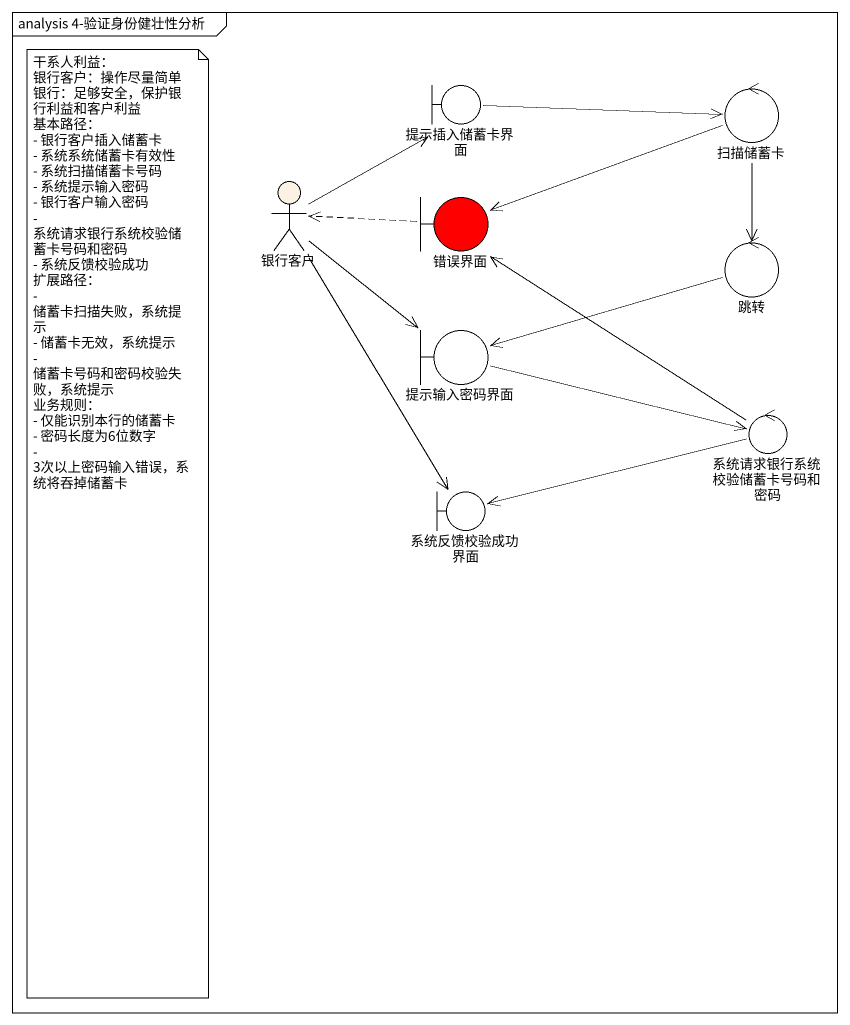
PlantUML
@startuml
mainframe analysis 4-验证身份健壮性分析
boundary 提示插入储蓄卡界面
control 扫描储蓄卡
actor 银行客户 #FCF2E3
boundary 错误界面 #FF0000
control 跳转
boundary 提示输入密码界面
control 系统请求银行系统校验储蓄卡号码和密码
boundary 系统反馈校验成功界面
提示插入储蓄卡界面 -right-> 扫描储蓄卡
扫描储蓄卡 -left-> 错误界面
扫描储蓄卡 --> 跳转
银行客户 -up-> 提示插入储蓄卡界面
银行客户 --> 提示输入密码界面
银行客户 --> 系统反馈校验成功界面
错误界面 .left.> 银行客户
跳转 -left-> 提示输入密码界面
提示输入密码界面 -right-> 系统请求银行系统校验储蓄卡号码和密码
系统请求银行系统校验储蓄卡号码和密码 -up-> 错误界面
系统请求银行系统校验储蓄卡号码和密码 -left-> 系统反馈校验成功界面
note as N1
  干系人利益：
  银行客户：操作尽量简单
  银行：足够安全，保护银行利益和客户利益
  基本路径：
  - 银行客户插入储蓄卡
  - 系统系统储蓄卡有效性
  - 系统扫描储蓄卡号码
  - 系统提示输入密码
  - 银行客户输入密码
  - 系统请求银行系统校验储蓄卡号码和密码
  - 系统反馈校验成功
  扩展路径：
  - 储蓄卡扫描失败，系统提示
  - 储蓄卡无效，系统提示
  - 储蓄卡号码和密码校验失败，系统提示
  业务规则：
  - 仅能识别本行的储蓄卡
  - 密码长度为6位数字
  - 3次以上密码输入错误，系统将吞掉储蓄卡
end note
@enduml
